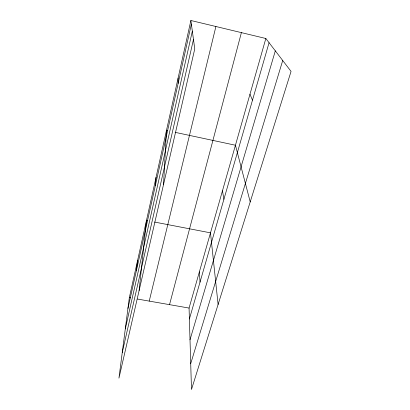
<?xml version="1.0" encoding="UTF-8"?>
<svg xmlns="http://www.w3.org/2000/svg" width="410" height="410" viewBox="0 0 410 410"><rect width="100%" height="100%" fill="white"/><g stroke="black" fill="none" stroke-linecap="round" stroke-linejoin="round"><path stroke-width="0.61" d="M163.549 184.428L166.46 130.477L167.705 130.744M155.364 185.53L156.061 177.294M139.118 290.531L146.467 220.503L147.718 220.744M136.381 270.595L137.581 260.499M190.886 20.5L129.334 297.634L118.941 378.169L194.76 48.877L190.886 20.5L265.844 38.494L291.059 71.396L191.485 389.5L189.066 308.064L265.844 38.494M127.94 308.428L191.378 24.108M125.291 328.953L192.336 31.124M122.252 352.518L193.474 39.457M149.225 301.104L215.906 26.506M169.53 304.651L241.393 32.626M189.389 319.011L269.062 42.696M190.009 339.793L275.315 50.85M190.717 363.614L282.715 60.511M129.334 297.634L130.575 297.85M137.411 299.044L189.066 308.064M154.621 222.071L210.489 232.839L218.099 304.481M175.162 132.338L235.442 145.232L250.213 201.894M249.972 94.223L252.488 100.173M222.476 190.763L223.906 199.301M199.388 271.83L200.029 282.116M178.124 77.962L178.14 83.435"/></g></svg>
